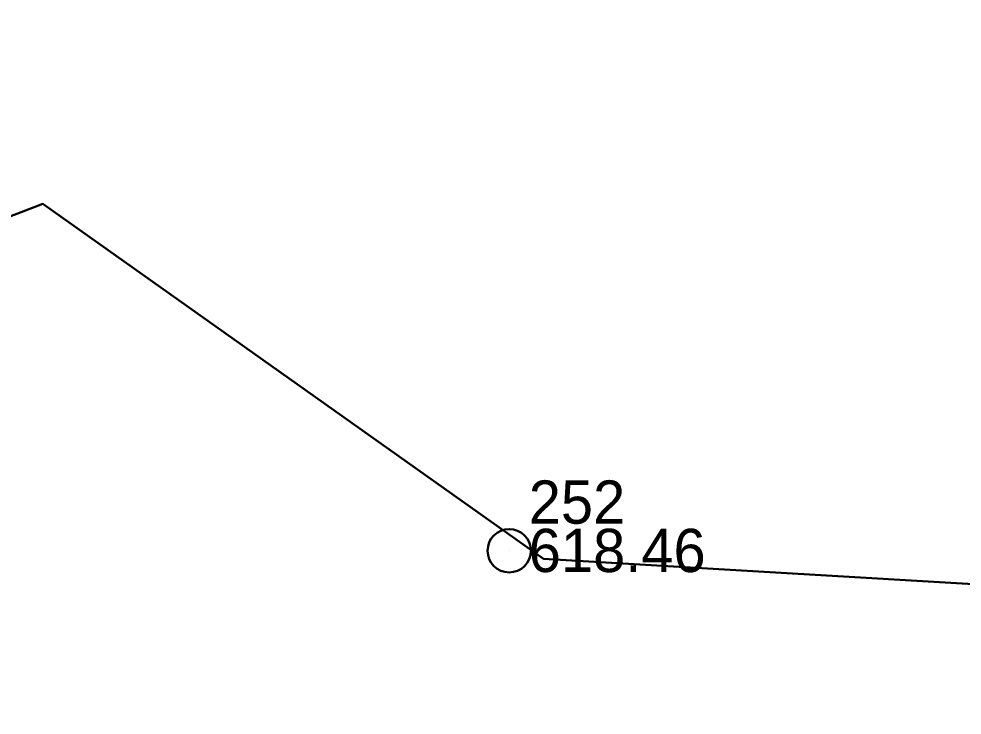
# Model space of a CAD drawing. Header units: centimetres. Extents: x 85226 to 578505, y -13061 to 170378.
# Drawn here: x 460405 to 462585, y 98559 to 100168 of the extents above; entities that cross this region are included whole.
import ezdxf

# ---------------------------------------------------------------- set-up
doc = ezdxf.new("R2010")
doc.units = ezdxf.units.CM
for name, color, linetype in [('OBILIQ_PAR_PARCELGEOM_ILI', 7, 'Continuous'), ('Parcela Baze', 7, 'Continuous'), ('V-NODE', 1, 'Continuous'), ('V-NODE-TEXT', 11, 'Continuous')]:
    doc.layers.add(name, color=color, linetype=linetype)

# ---------------------------------------------------------------- blocks, each defined once
blk = doc.blocks.new('*U3408')
at = {"color": 0, "linetype": 'ByBlock', "lineweight": -2, "transparency": 16777216}
blk.add_line((0, 0), (0, 0), dxfattribs=at)
blk.add_circle((0, 0), 0.5, dxfattribs=at)
blk = doc.blocks.new('*U3445', base_point=(7509419.822, 4726923.928, 618.4646))
at = {"layer": 'V-NODE-TEXT', "color": 1, "linetype": 'ByBlock', "char_height": 1}
for s, insert, attachment_point in [('252', (7509420.272, 4726924.538573, 618.4646), 7), ('618.46', (7509420.272, 4726923.928, 618.4646), 4)]:
    blk.add_mtext(s, dxfattribs=dict(at, insert=insert, attachment_point=attachment_point))
blk = doc.blocks.new('*U3446', base_point=(7509419.822, 4726923.928, 618.465))
at = {"layer": 'V-NODE-TEXT', "color": 7, "lineweight": -2}
blk.add_blockref('*U3445', (7509419.822, 4726923.928, 618.465), dxfattribs=at)
blk = doc.blocks.new('*U3447', base_point=(7509419.822, 4726923.928, 618.465))
at = {"layer": 'V-NODE', "color": 7, "lineweight": -2, "xscale": 0.9999999800000003, "yscale": 0.9999999800000003, "zscale": 0.9999999800000003}
blk.add_blockref('*U3408', (7509419.822, 4726923.928, 618.465), dxfattribs=at)
at = {"layer": 'V-NODE-TEXT', "color": 7, "lineweight": -2}
blk.add_blockref('*U3446', (7509419.822, 4726923.928, 618.465), dxfattribs=at)

msp = doc.modelspace()

# ---------------------------------------------------------------- linework, layer by layer
at = {"layer": 'OBILIQ_PAR_PARCELGEOM_ILI', "color": 7, "linetype": 'Continuous'}
msp.add_lwpolyline([(454582.163, 97972.734), (456098.263, 97599.734), (457493.963, 98508.134), (458101.663, 98851.034), (458817.563, 99109.734), (459701.763, 99449.734), (460459.963, 99741.334), (461617.263, 98920.534), (464246.363, 98765.834), (468497.563, 100300.334), (470559.663, 101018.134), (472475.063, 102108.534), (474320.863, 102905.434)], dxfattribs=at)
at = {"layer": 'Parcela Baze', "color": 6}
msp.add_lwpolyline([(471970.263, 93695.534), (473343.263, 98920.534), (474383.263, 102878.534), (474320.863, 102905.434), (472475.063, 102108.534), (470559.663, 101018.134), (468497.563, 100300.334), (464246.363, 98765.834), (461617.263, 98920.534), (460459.963, 99741.334), (459701.763, 99449.734), (458817.563, 99109.734), (458101.663, 98851.034), (457493.963, 98508.134), (457003.763, 98189.034), (458583.863, 96397.434)], dxfattribs=at)

# ---------------------------------------------------------------- block references
at = {"color": 5, "lineweight": 30, "xscale": 100, "yscale": 100, "zscale": 100}
msp.add_blockref('*U3447', (461538.463, 98939.334, 61846.46), dxfattribs=at)

doc.saveas('drawing.dxf')
